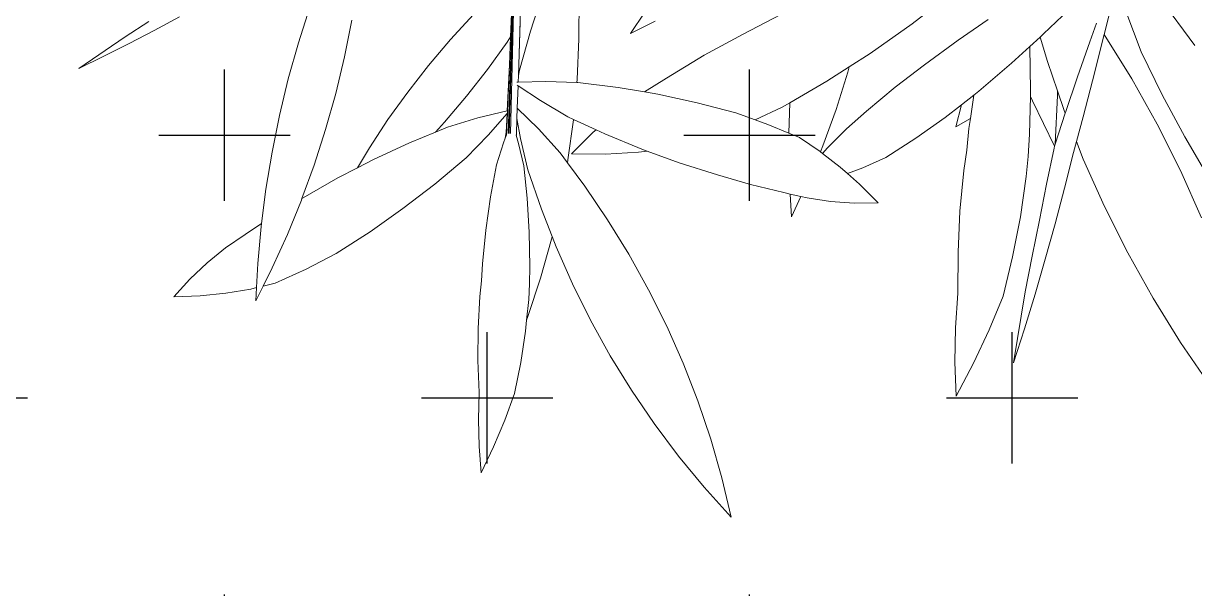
# Model space of a CAD drawing. Header units: millimetres. Extents: x 18 to 174501, y 22 to 24571.
# Drawn here: x 19248.5 to 19694.6, y 21527.4 to 21742.7 of the extents above; entities that cross this region are included whole.
import ezdxf

# ---------------------------------------------------------------- set-up
doc = ezdxf.new("R2010")
doc.units = ezdxf.units.MM
doc.header["$MEASUREMENT"] = 0
doc.layers.add('Edges', color=7, linetype='Continuous', lineweight=18)
doc.layers.add('tampak', color=7, linetype='Continuous')

# ---------------------------------------------------------------- blocks, each defined once
blk = doc.blocks.new('OUTDOOR')
at = {"layer": 'tampak', "transparency": 33554687}
h = blk.add_hatch(dxfattribs=at)
h.set_pattern_fill('CROSS', scale=400)
h.paths.add_polyline_path([(1833117.56, 62258.33), (1829017.56, 62258.33), (1829017.56, 55399.79), (1833117.56, 55399.79)])
blk = doc.blocks.new('BAMBOOPLAN')
at = {"layer": 'Edges'}
for p, q in [((-0.2538, -5.0917), (-0.2952, -6.7156)), ((-0.2502, -6.3412), (-0.2084, -5.0609)), ((-0.2649, -5.4639), (-0.3022, -6.7158)), ((-0.2689, -5.5792), (-0.3084, -6.7163)), ((-0.2945, -6.189), (-0.2807, -5.8591)), ((-0.1862, -6.1583), (-0.1165, -5.9433)), ((0.0777, -6.2006), (0.0787, -5.9746)), ((1.8907, -6.1181), (2.1165, -5.9435)), ((3.2219, -5.956), (3.4305, -6.2356)), ((-1.449, -6.2221), (-1.3867, -6.0284)), ((0.9706, -6.1748), (1.2178, -6.0459)), ((2.6064, -6.1736), (2.7788, -6.0092)), ((3.1372, -6.2717), (3.0546, -6.0491)), ((-2.3925, -6.1885), (-2.2628, -6.1052)), ((-2.2342, -6.1543), (-2.0971, -6.0803)), ((-1.1983, -6.2989), (-1.1576, -6.0986)), ((-0.6218, -6.2042), (-0.4971, -6.0686)), ((-0.2502, -6.3412), (-0.2417, -6.1086)), ((0.3575, -6.1707), (0.4355, -6.0556)), ((0.3575, -6.1707), (0.4932, -6.1042)), ((1.6622, -6.28), (1.8907, -6.1181)), ((2.1421, -6.2067), (2.3057, -6.0956)), ((2.8581, -6.2158), (2.8944, -6.1144)), ((2.9361, -6.1757), (2.9625, -6.0687)), ((-2.3712, -6.2261), (-2.2342, -6.1543)), ((-0.2454, -6.3706), (-0.1862, -6.1583)), ((0.7591, -6.2892), (0.9706, -6.1748)), ((2.5878, -6.1906), (2.6064, -6.1736)), ((2.8732, -6.4293), (2.9361, -6.1757)), ((2.9369, -6.177), (2.9361, -6.1757)), ((3.086, -6.4171), (2.9369, -6.177)), ((-2.3925, -6.1885), (-2.6436, -6.3622)), ((-2.5078, -6.2954), (-2.3712, -6.2261)), ((-1.5042, -6.4185), (-1.449, -6.2221)), ((-0.741, -6.3449), (-0.6218, -6.2042)), ((-0.4208, -6.3676), (-0.3135, -6.2179)), ((-0.3135, -6.2179), (-0.2945, -6.189)), ((-0.3009, -6.3423), (-0.2945, -6.189)), ((0.0677, -6.4208), (0.0777, -6.2006)), ((1.9576, -6.3421), (2.1421, -6.2067)), ((2.4319, -6.3328), (2.5311, -6.2423)), ((2.5311, -6.2423), (2.5878, -6.1906)), ((2.5311, -6.2433), (2.5311, -6.2423)), ((2.5357, -6.4811), (2.5311, -6.2433)), ((2.6272, -6.3237), (2.5878, -6.1906)), ((2.791, -6.4072), (2.8581, -6.2158)), ((-2.6436, -6.3622), (-2.5078, -6.2954)), ((-1.2462, -6.4975), (-1.1983, -6.2989)), ((0.554, -6.4142), (0.7591, -6.2892)), ((1.5486, -6.3529), (1.6622, -6.28)), ((3.2518, -6.5049), (3.1372, -6.2717)), ((-0.8543, -6.4903), (-0.741, -6.3449)), ((-0.5342, -6.513), (-0.4208, -6.3676)), ((-0.3125, -6.5924), (-0.3009, -6.3423)), ((-0.3114, -6.5921), (-0.3009, -6.3423)), ((-0.2521, -6.3996), (-0.2502, -6.3412)), ((-0.2521, -6.3996), (-0.2454, -6.3706)), ((1.4264, -6.4314), (1.5486, -6.3529)), ((1.541, -6.3817), (1.5486, -6.3529)), ((1.7984, -6.4641), (1.9576, -6.3421)), ((2.2533, -6.4846), (2.4319, -6.3328)), ((2.6815, -6.4826), (2.6272, -6.3237)), ((-1.5521, -6.6171), (-1.5042, -6.4185)), ((-0.2533, -6.4363), (-0.2603, -6.4365)), ((-0.2533, -6.4363), (-0.2521, -6.3996)), ((-0.1025, -6.4321), (-0.2533, -6.4363)), ((0.0662, -6.437), (-0.1025, -6.4321)), ((0.0662, -6.437), (0.0677, -6.4208)), ((0.0709, -6.4372), (0.0662, -6.437)), ((0.2918, -6.4651), (0.0709, -6.4372)), ((0.4343, -6.4892), (0.554, -6.4142)), ((1.2249, -6.5482), (1.4264, -6.4314)), ((1.4776, -6.584), (1.541, -6.3817)), ((2.726, -6.6004), (2.791, -6.4072)), ((2.8223, -6.6241), (2.8732, -6.4293)), ((3.2241, -6.6639), (3.086, -6.4171)), ((-1.3014, -6.6939), (-1.2462, -6.4975)), ((-0.9617, -6.6401), (-0.8543, -6.4903)), ((-0.2539, -6.4553), (-0.2581, -6.4525)), ((-0.2579, -6.5776), (-0.2539, -6.4553)), ((-0.1325, -6.5364), (-0.2539, -6.4553)), ((0.4343, -6.4892), (0.2918, -6.4651)), ((0.5072, -6.5015), (0.4343, -6.4892)), ((0.7208, -6.5477), (0.5072, -6.5015)), ((1.6427, -6.5937), (1.7984, -6.4641)), ((2.2261, -6.5061), (2.2533, -6.4846)), ((2.535, -6.5133), (2.5357, -6.4811)), ((2.6816, -6.5086), (2.6815, -6.4826)), ((2.7186, -6.5911), (2.6815, -6.4826)), ((-0.6534, -6.6537), (-0.5342, -6.513)), ((0.0171, -6.6243), (-0.1325, -6.5364)), ((0.9322, -6.6036), (0.7208, -6.5477)), ((1.1839, -6.572), (1.2249, -6.5482)), ((1.2196, -6.7135), (1.2249, -6.5482)), ((2.0709, -6.6288), (2.1596, -6.5587)), ((2.1281, -6.6797), (2.1596, -6.5587)), ((2.1596, -6.5587), (2.2261, -6.5061)), ((2.2078, -6.6338), (2.2261, -6.5061)), ((2.5305, -6.7192), (2.535, -6.5133)), ((2.5454, -6.5372), (2.535, -6.5133)), ((2.6667, -6.7839), (2.5454, -6.5372)), ((2.6701, -6.7734), (2.6816, -6.5086)), ((3.3755, -6.7345), (3.2518, -6.5049)), ((-1.5928, -6.8174), (-1.5521, -6.6171)), ((-0.472, -6.6309), (-0.3125, -6.5924)), ((-0.4157, -6.7237), (-0.3131, -6.6059)), ((-0.3179, -6.7097), (-0.3131, -6.6059)), ((-0.3167, -6.7184), (-0.3119, -6.6046)), ((-0.3131, -6.6059), (-0.3119, -6.6046)), ((-0.3125, -6.5924), (-0.3114, -6.5921)), ((-0.3119, -6.6046), (-0.3114, -6.5921)), ((-0.2598, -6.6338), (-0.2579, -6.5776)), ((-0.143, -6.6908), (-0.2579, -6.5776)), ((0.0478, -6.6386), (0.0171, -6.6243)), ((1.0368, -6.6411), (0.9322, -6.6036)), ((1.0368, -6.6411), (1.1839, -6.572)), ((1.4052, -6.7829), (1.4776, -6.584)), ((1.5343, -6.6904), (1.6427, -6.5937)), ((1.9105, -6.7413), (2.0709, -6.6288)), ((2.6701, -6.7734), (2.7243, -6.6057)), ((2.7243, -6.6057), (2.7186, -6.5911)), ((2.7243, -6.6057), (2.726, -6.6004)), ((2.7849, -6.7599), (2.8223, -6.6241)), ((-1.0627, -6.7938), (-0.9617, -6.6401)), ((-0.7034, -6.7081), (-0.6534, -6.6537)), ((-0.7034, -6.7081), (-0.6381, -6.6812)), ((-0.6381, -6.6812), (-0.472, -6.6309)), ((-0.2627, -6.723), (-0.2598, -6.6338)), ((-0.2405, -6.7421), (-0.2598, -6.6338)), ((-0.0249, -6.8214), (-0.143, -6.6908)), ((0.0176, -6.8592), (0.0476, -6.6405)), ((0.0476, -6.6405), (0.0478, -6.6386)), ((0.1706, -6.6957), (0.0478, -6.6386)), ((1.1065, -6.6661), (1.0368, -6.6411)), ((1.2196, -6.7135), (1.1065, -6.6661)), ((1.4299, -6.7942), (1.5343, -6.6904)), ((2.1281, -6.6797), (2.2078, -6.6338)), ((2.1881, -6.8058), (2.2001, -6.6883)), ((2.2001, -6.6883), (2.2078, -6.6338)), ((3.351, -6.9168), (3.2241, -6.6639)), ((-1.3637, -6.8876), (-1.3014, -6.6939)), ((-0.844, -6.766), (-0.7034, -6.7081)), ((-0.5371, -6.8477), (-0.4157, -6.7237)), ((-0.3333, -6.7664), (-0.3237, -6.7413)), ((-0.3237, -6.7413), (-0.3179, -6.7097)), ((-0.3237, -6.7413), (-0.3166, -6.7228)), ((-0.3183, -6.7198), (-0.3179, -6.7097)), ((-0.3183, -6.7198), (-0.318, -6.7213)), ((-0.318, -6.7213), (-0.3166, -6.7228)), ((-0.3166, -6.7228), (-0.3159, -6.7209)), ((-0.2644, -6.7245), (-0.2649, -6.7229)), ((-0.2627, -6.723), (-0.2644, -6.7245)), ((-0.2511, -6.7696), (-0.2644, -6.7245)), ((-0.1998, -6.9134), (-0.2405, -6.7421)), ((0.0379, -6.8271), (0.1554, -6.7088)), ((0.1554, -6.7088), (0.1706, -6.6957)), ((0.219, -6.7181), (0.1706, -6.6957)), ((0.4195, -6.8014), (0.219, -6.7181)), ((1.2775, -6.7378), (1.2196, -6.7135)), ((1.3901, -6.8136), (1.2775, -6.7378)), ((1.7473, -6.8454), (1.9105, -6.7413)), ((2.5228, -6.841), (2.5305, -6.7192)), ((3.508, -6.96), (3.3755, -6.7345)), ((-1.6259, -7.019), (-1.5928, -6.8174)), ((-1.1274, -6.9016), (-1.0627, -6.7938)), ((-1.0411, -6.857), (-0.844, -6.766)), ((-0.3706, -6.8857), (-0.3333, -6.7664)), ((-0.2232, -6.8915), (-0.2511, -6.7696)), ((0.2221, -6.8281), (0.4023, -6.8176)), ((0.4023, -6.8176), (0.4484, -6.8119)), ((0.4484, -6.8119), (0.4195, -6.8014)), ((0.6238, -6.8756), (0.4484, -6.8119)), ((1.3919, -6.8149), (1.3901, -6.8136)), ((1.3919, -6.8149), (1.4052, -6.7829)), ((1.4033, -6.8238), (1.3919, -6.8149)), ((1.4033, -6.8238), (1.4299, -6.7942)), ((2.1725, -6.9161), (2.1881, -6.8058)), ((2.6231, -6.9914), (2.6632, -6.7947)), ((2.6632, -6.7947), (2.6667, -6.7839)), ((2.6667, -6.7839), (2.6701, -6.7734)), ((2.7198, -7.0137), (2.7688, -6.8187)), ((2.7688, -6.8187), (2.7849, -6.7599)), ((2.822, -6.8544), (2.7849, -6.7599)), ((-1.1274, -6.9016), (-1.0411, -6.857)), ((-0.7074, -6.9911), (-0.5371, -6.8477)), ((0.0147, -6.8747), (-0.0249, -6.8214)), ((0.0147, -6.8747), (0.0176, -6.8592)), ((0.1099, -7.0029), (0.0147, -6.8747)), ((0.0379, -6.8271), (0.2221, -6.8281)), ((0.8313, -6.9404), (0.6238, -6.8756)), ((1.4992, -6.8983), (1.4033, -6.8238)), ((1.6224, -6.9025), (1.7473, -6.8454)), ((2.5122, -6.949), (2.5228, -6.841)), ((2.9374, -7.1128), (2.822, -6.8544)), ((-1.4298, -7.0697), (-1.3637, -6.8876)), ((-1.2341, -6.9568), (-1.1274, -6.9016)), ((-0.4035, -7.06), (-0.3706, -6.8857)), ((-0.2042, -7.0678), (-0.2232, -6.8915)), ((-0.1266, -7.1273), (-0.1998, -6.9134)), ((1.0111, -6.9937), (0.8313, -6.9404)), ((1.5396, -6.9341), (1.4992, -6.8983)), ((1.5396, -6.9341), (1.6224, -6.9025)), ((1.6045, -6.9918), (1.5396, -6.9341)), ((2.1506, -7.1375), (2.1725, -6.9161)), ((3.4664, -7.1752), (3.351, -6.9168)), ((-1.4225, -7.0654), (-1.2341, -6.9568)), ((-0.8801, -7.1247), (-0.7074, -6.9911)), ((0.2339, -7.1851), (0.1099, -7.0029)), ((1.1933, -7.0376), (1.0111, -6.9937)), ((1.7058, -7.0937), (1.6045, -6.9918)), ((2.4809, -7.1695), (2.5122, -6.949)), ((2.5834, -7.1876), (2.6231, -6.9914)), ((-1.6496, -7.2055), (-1.6259, -7.019)), ((-1.4329, -7.0781), (-1.4298, -7.0697)), ((-1.4298, -7.0697), (-1.4225, -7.0654)), ((-0.4292, -7.2421), (-0.4035, -7.06)), ((-0.1929, -7.2529), (-0.2042, -7.0678)), ((1.2267, -7.0452), (1.1933, -7.0376)), ((1.2341, -7.1686), (1.2267, -7.0452)), ((1.2859, -7.0587), (1.2267, -7.0452)), ((1.2341, -7.1686), (1.2859, -7.0587)), ((1.3191, -7.0663), (1.2859, -7.0587)), ((1.4467, -7.0852), (1.3191, -7.0663)), ((2.6686, -7.2077), (2.7198, -7.0137)), ((-1.5088, -7.265), (-1.4329, -7.0781)), ((-1.059, -7.2504), (-0.8801, -7.1247)), ((-0.0685, -7.2767), (-0.1266, -7.1273)), ((1.5757, -7.0944), (1.4467, -7.0852)), ((1.7058, -7.0937), (1.5757, -7.0944)), ((2.1407, -7.3612), (2.1506, -7.1375)), ((3.0643, -7.3657), (2.9374, -7.1128)), ((0.3496, -7.3729), (0.2339, -7.1851)), ((2.4381, -7.3867), (2.4809, -7.1695)), ((2.5445, -7.3829), (2.5834, -7.1876)), ((-1.8458, -7.3386), (-1.7394, -7.2656)), ((-1.7394, -7.2656), (-1.6496, -7.2055)), ((-1.6697, -7.4237), (-1.6516, -7.2212)), ((-1.6516, -7.2212), (-1.6496, -7.2055)), ((-1.5913, -7.4477), (-1.5088, -7.265)), ((-1.2434, -7.3679), (-1.059, -7.2504)), ((-0.4476, -7.4254), (-0.4292, -7.2421)), ((-0.1891, -7.4387), (-0.1929, -7.2529)), ((2.6152, -7.4001), (2.6686, -7.2077)), ((-0.1312, -7.5035), (-0.0719, -7.2912)), ((-0.0719, -7.2912), (-0.0685, -7.2767)), ((-0.0467, -7.3327), (-0.0685, -7.2767)), ((-1.9462, -7.4196), (-1.8458, -7.3386)), ((-1.4075, -7.4537), (-1.2434, -7.3679)), ((0.0425, -7.5345), (-0.0467, -7.3327)), ((0.4568, -7.5659), (0.3496, -7.3729)), ((2.1401, -7.5846), (2.1407, -7.3612)), ((2.3857, -7.6017), (2.4381, -7.3867)), ((2.5063, -7.5768), (2.5445, -7.3829)), ((3.2024, -7.6125), (3.0643, -7.3657)), ((-2.0404, -7.5082), (-1.9462, -7.4196)), ((-1.6765, -7.5546), (-1.6697, -7.4237)), ((-1.6404, -7.546), (-1.5913, -7.4477)), ((-1.5761, -7.5308), (-1.4075, -7.4537)), ((-0.4531, -7.5174), (-0.4476, -7.4254)), ((-0.1911, -7.5338), (-0.1891, -7.4387)), ((2.5599, -7.5905), (2.6152, -7.4001)), ((-2.1281, -7.6042), (-2.0404, -7.5082)), ((-0.4617, -7.6038), (-0.4531, -7.5174)), ((-0.1999, -7.7126), (-0.1312, -7.5035)), ((-1.9845, -7.5989), (-1.8444, -7.5849)), ((-1.8444, -7.5849), (-1.7082, -7.5621)), ((-1.7082, -7.5621), (-1.6765, -7.5546)), ((-1.6802, -7.6258), (-1.6404, -7.546)), ((-1.6802, -7.6258), (-1.6765, -7.5546)), ((-1.6404, -7.546), (-1.5761, -7.5308)), ((-0.1959, -7.6184), (-0.1911, -7.5338)), ((0.1408, -7.7321), (0.0425, -7.5345)), ((0.5551, -7.7635), (0.4568, -7.5659)), ((2.1271, -7.7727), (2.1401, -7.5846)), ((2.5063, -7.5768), (2.4436, -7.9632)), ((-2.1281, -7.6042), (-1.9845, -7.5989)), ((-0.4715, -7.7771), (-0.4617, -7.6038)), ((-0.2071, -7.7316), (-0.1959, -7.6184)), ((2.3094, -7.7851), (2.3857, -7.6017)), ((2.5026, -7.7784), (2.5599, -7.5905)), ((3.3515, -7.8525), (3.2024, -7.6125)), ((-0.2071, -7.7316), (-0.1999, -7.7126)), ((-0.2131, -7.7912), (-0.2071, -7.7316)), ((0.248, -7.9251), (0.1408, -7.7321)), ((0.6443, -7.9652), (0.5551, -7.7635)), ((2.1241, -7.9595), (2.1271, -7.7727)), ((-0.4719, -7.9517), (-0.4715, -7.7771)), ((-0.2393, -7.9619), (-0.2131, -7.7912)), ((2.2244, -7.9663), (2.3094, -7.7851)), ((2.4436, -7.9632), (2.5026, -7.7784)), ((3.5111, -8.0853), (3.3515, -7.8525)), ((-0.4651, -8.1259), (-0.4719, -7.9517)), ((-0.2731, -8.1312), (-0.2393, -7.9619)), ((0.3637, -8.1129), (0.248, -7.9251)), ((0.7243, -8.1707), (0.6443, -7.9652)), ((2.1309, -8.1447), (2.1241, -7.9595)), ((2.1309, -8.1447), (2.2244, -7.9663)), ((-0.469, -8.2728), (-0.4651, -8.1259)), ((-0.3266, -8.2766), (-0.2731, -8.1312)), ((0.4877, -8.2951), (0.3637, -8.1129)), ((0.7947, -8.3792), (0.7243, -8.1707)), ((-0.4653, -8.4186), (-0.469, -8.2728)), ((-0.3869, -8.4205), (-0.3266, -8.2766)), ((0.6197, -8.4713), (0.4877, -8.2951)), ((0.8554, -8.5904), (0.7947, -8.3792)), ((-0.454, -8.5627), (-0.4653, -8.4186)), ((-0.454, -8.5627), (-0.3869, -8.4205)), ((0.7593, -8.6409), (0.6197, -8.4713)), ((0.9063, -8.8037), (0.8554, -8.5904)), ((0.9063, -8.8037), (0.7593, -8.6409))]:
    blk.add_line(p, q, dxfattribs=at)

msp = doc.modelspace()

# ---------------------------------------------------------------- block references
at = {"xscale": 69.97983938875464, "yscale": 69.97983938875464, "zscale": 69.97983938875464}
msp.add_blockref('BAMBOOPLAN', (19454.67, 22170.71), dxfattribs=at)
msp.add_blockref('OUTDOOR', (-1811290.76, -40075.32))

doc.saveas('drawing.dxf')
